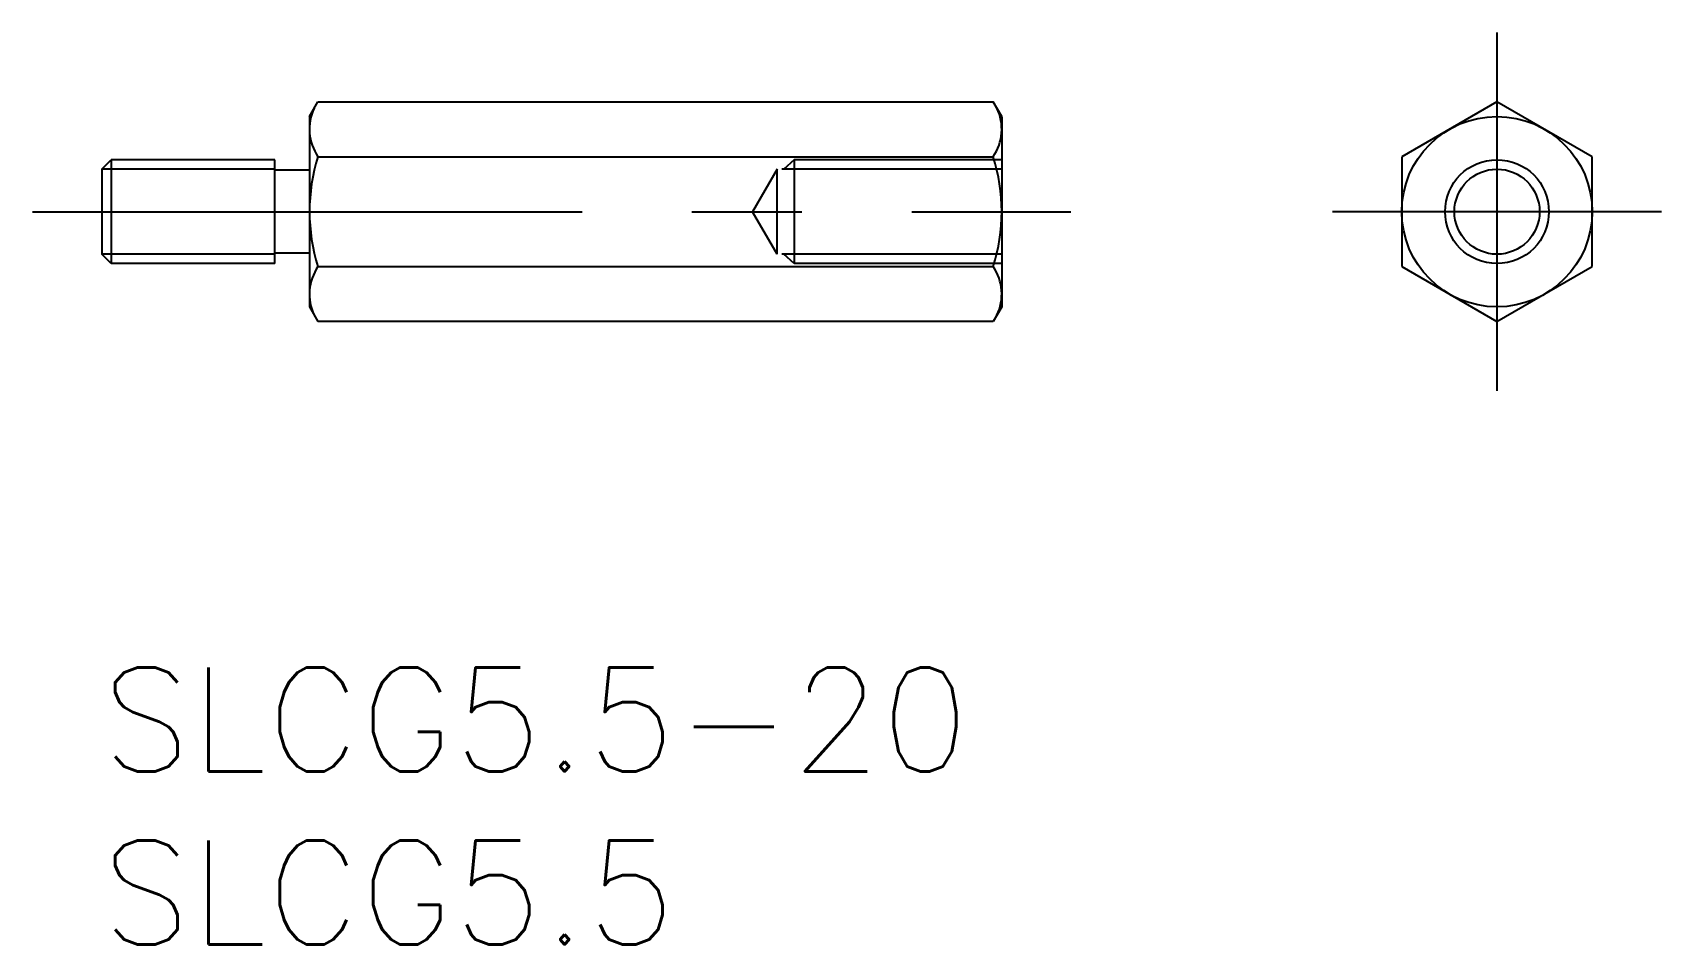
# Model space of a CAD drawing. Extents: x -2 to 45.1, y -8 to 18.4.
import ezdxf

# ---------------------------------------------------------------- set-up
doc = ezdxf.new("R2010")
doc.units = 0
doc.header["$LTSCALE"] = 0.5
doc.linetypes.add('CENTER', pattern=[50.8, 31.75, -6.35, 6.35, -6.35])
doc.linetypes.add('DASHED', pattern=[19.05, 12.7, -6.35])
for name, color, linetype in [('MSM_CENTER', 1, 'CENTER'), ('MSM_CONTINUOUS', 7, 'CONTINUOUS'), ('MSM_DASHED', 4, 'DASHED'), ('MSM_NARROW', 5, 'CONTINUOUS'), ('MSM_PART_NUMBER', 7, 'CONTINUOUS')]:
    doc.layers.add(name, color=color, linetype=linetype)
doc.styles.get("Standard").update_dxf_attribs({"font": 'txt.shx', "height": 3, "bigfont": 'bigfont.shx'})

# ---------------------------------------------------------------- blocks, each defined once
blk = doc.blocks.new('*U4')
at = {"layer": 'MSM_PART_NUMBER'}
blk.add_text('SLCG5.5-20', height=3, dxfattribs=at).set_placement((0, -3))
blk = doc.blocks.new('*U5')
at = {"layer": 'MSM_PART_NUMBER'}
blk.add_text('SLCG5.5', height=3, dxfattribs=at).set_placement((0, -8))

msp = doc.modelspace()

# ---------------------------------------------------------------- linework, layer by layer
at = {"layer": 'MSM_CENTER'}
for p, q in [((40.309, 18.351), (40.309, 8)), ((-2, 13.175), (28, 13.175)), ((45.059, 13.175), (35.559, 13.175))]:
    msp.add_line(p, q, dxfattribs=at)
at = {"layer": 'MSM_CONTINUOUS'}
for p, q in [((6, 15.926), (6.246, 16.351)), ((6.246, 16.351), (25.754, 16.351)), ((26, 15.926), (25.754, 16.351)), ((40.309, 16.351), (37.559, 14.763)), ((43.059, 14.763), (40.309, 16.351)), ((6, 15.926), (6, 10.426)), ((26, 15.926), (26, 10.426)), ((0, 14.405), (0.27, 14.675)), ((0.27, 14.675), (0.27, 11.675)), ((5, 14.675), (0.27, 14.675)), ((5, 11.675), (5, 14.675)), ((6.246, 14.763), (25.754, 14.763)), ((37.559, 14.763), (37.559, 11.588)), ((43.059, 11.588), (43.059, 14.763)), ((0, 14.405), (0, 11.946)), ((6, 14.375), (5, 14.375)), ((0.27, 11.675), (0, 11.946)), ((6, 11.975), (5, 11.975)), ((5, 11.675), (0.27, 11.675)), ((6.246, 11.588), (25.754, 11.588)), ((37.559, 11.588), (40.309, 10)), ((40.309, 10), (43.059, 11.588)), ((6, 10.426), (6.246, 10)), ((26, 10.426), (25.754, 10)), ((25.754, 10), (6.246, 10))]:
    msp.add_line(p, q, dxfattribs=at)
for radius in [2.75, 1.23]:
    msp.add_circle((40.309, 13.175), radius, dxfattribs=at)
for centre, radius, start, end in [((7.406, 15.557), 1.406, 154.3842, 214.3842), ((24.594, 15.557), 1.406, 325.6158, 25.6158), ((11.254, 13.176), 5.254, 162.412, 197.588), ((20.746, 13.176), 5.254, 342.412, 17.588), ((7.406, 10.794), 1.406, 145.6158, 205.6158), ((24.594, 10.794), 1.406, 334.3842, 34.3842)]:
    msp.add_arc(centre, radius, start, end, dxfattribs=at)
at = {"layer": 'MSM_DASHED'}
for p, q in [((20, 14.675), (19.7, 14.405)), ((26, 14.675), (20, 14.675)), ((20, 14.675), (20, 11.675)), ((19.51, 14.405), (18.8, 13.175)), ((26, 14.405), (19.51, 14.405)), ((19.51, 11.946), (19.51, 14.405)), ((19.51, 11.946), (18.8, 13.175)), ((26, 11.946), (19.51, 11.946)), ((20, 11.675), (19.7, 11.946)), ((26, 11.675), (20, 11.675))]:
    msp.add_line(p, q, dxfattribs=at)
at = {"layer": 'MSM_NARROW'}
for p, q in [((5, 14.405), (0, 14.405)), ((5, 11.946), (0, 11.946))]:
    msp.add_line(p, q, dxfattribs=at)
msp.add_circle((40.309, 13.175), 1.5, dxfattribs=at)

# ---------------------------------------------------------------- block references
at = {"layer": 'MSM_CONTINUOUS'}
for name in ['*U4', '*U5']:
    msp.add_blockref(name, (0, 0), dxfattribs=at)

doc.saveas('drawing.dxf')
